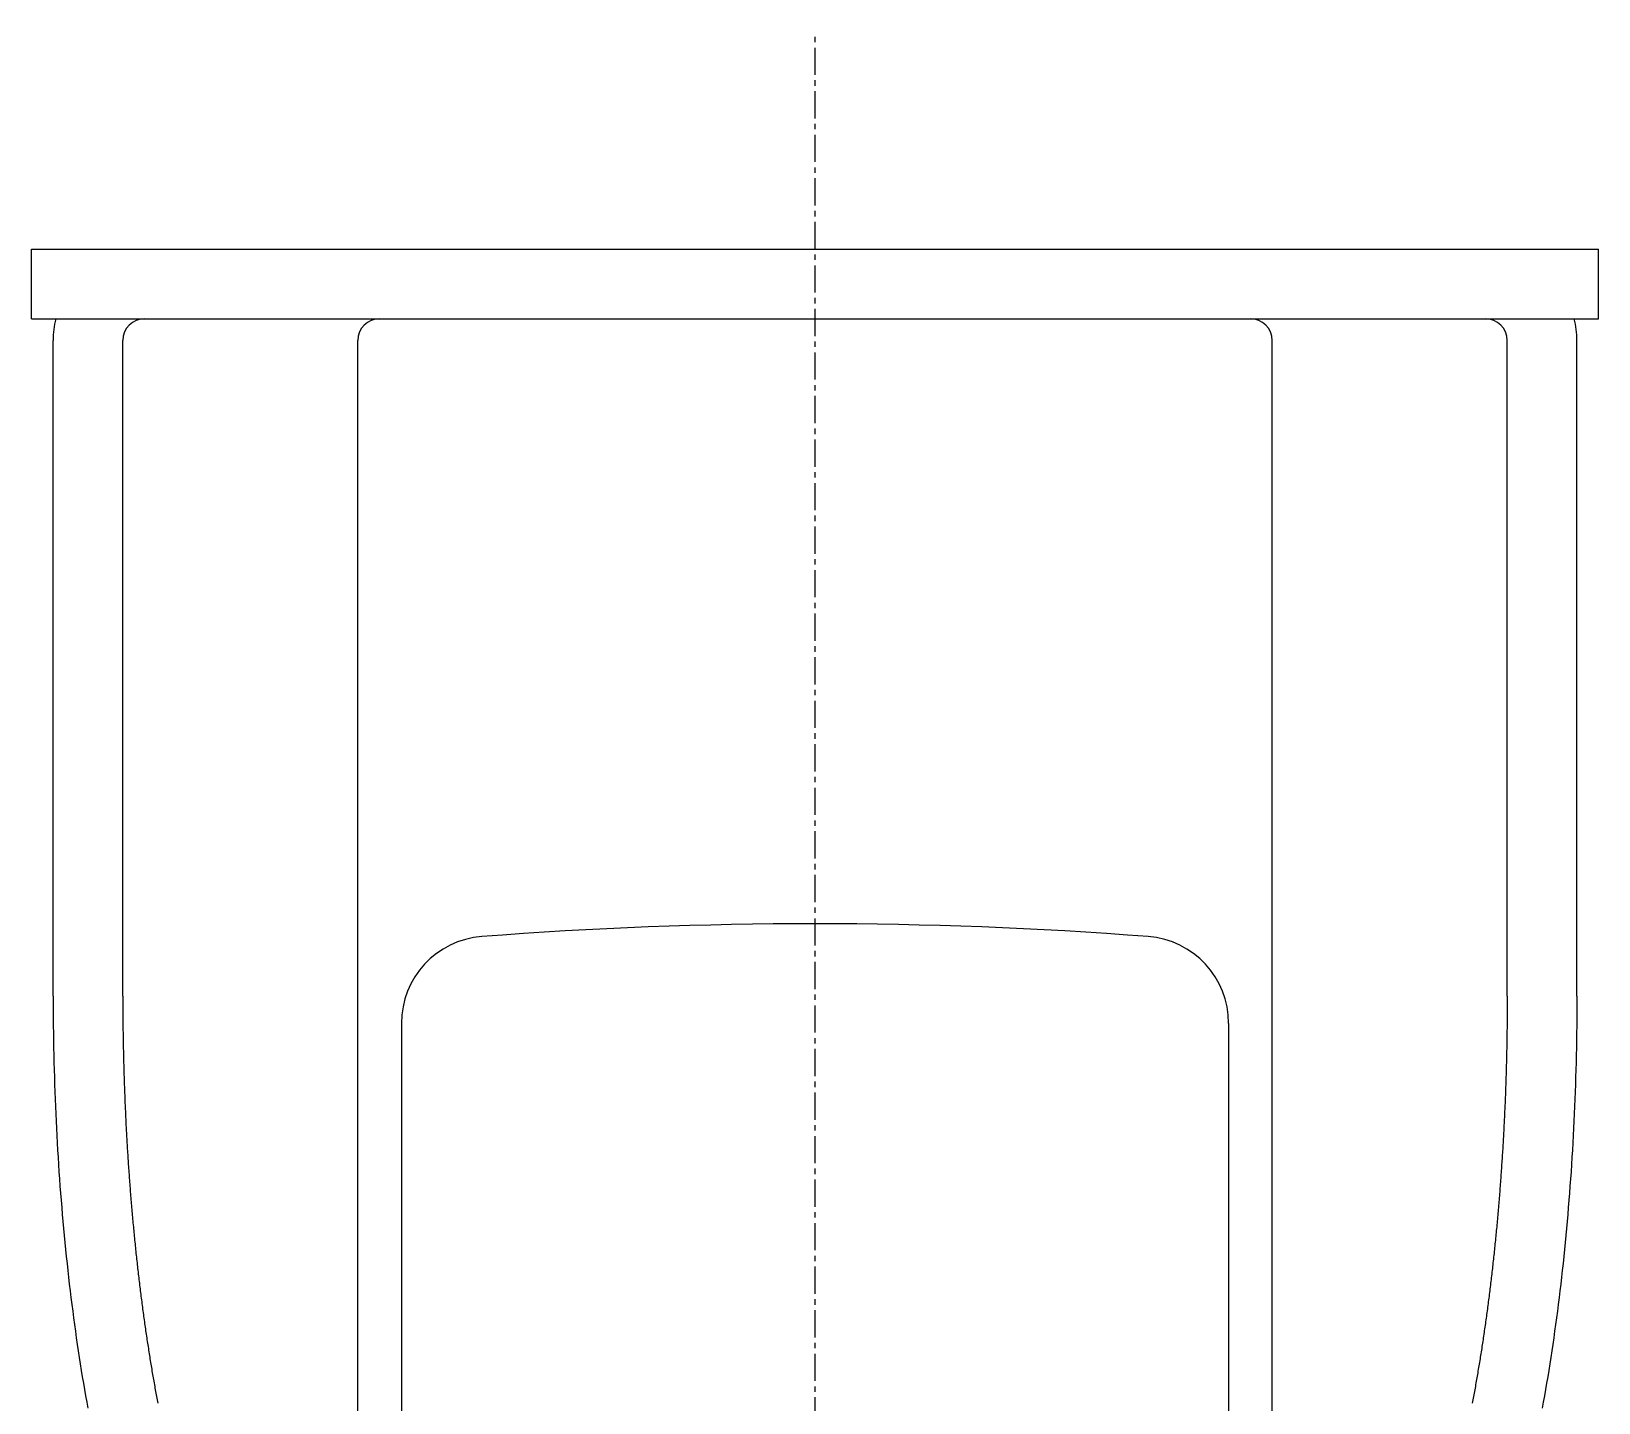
# Model space of a CAD drawing. Extents: x -71 to 282, y 76 to 354.
# Drawn here: x 24.2 to 96.2, y 290.9 to 353.9 of the extents above; entities that cross this region are included whole.
import ezdxf

# ---------------------------------------------------------------- set-up
doc = ezdxf.new("R2010")
doc.units = 0
doc.linetypes.add('CENTER', pattern=[2, 1.25, -0.25, 0.25, -0.25])
doc.layers.get('0').update_dxf_attribs({"linetype": 'CONTINUOUS'})
doc.layers.add('CENTER', color=1, linetype='CENTER')

msp = doc.modelspace()

# ---------------------------------------------------------------- linework, layer by layer
at = {"color": 7, "linetype": 'CONTINUOUS'}
for p, q in [((24.193, 343.881), (96.193, 343.881)), ((24.193, 340.681), (24.193, 343.881)), ((96.193, 340.681), (96.193, 343.881)), ((24.193, 340.681), (96.193, 340.681)), ((25.193, 309.557), (25.193, 339.681)), ((28.393, 309.557), (28.393, 339.681)), ((39.193, 260.381), (39.193, 339.681)), ((81.193, 260.381), (81.193, 339.681)), ((91.993, 309.557), (91.993, 339.681)), ((95.193, 309.557), (95.193, 339.681)), ((41.193, 308.306), (41.193, 275.381)), ((79.193, 308.306), (79.193, 275.381))]:
    msp.add_line(p, q, dxfattribs=at)
for points in [[(25.193, 309.557, 0), (25.193, 309.218, 0), (25.195, 308.878, 0), (25.197, 308.539, 0), (25.2, 308.2, 0), (25.204, 307.862, 0), (25.21, 307.523, 0), (25.216, 307.185, 0), (25.223, 306.846, 0), (25.231, 306.508, 0), (25.24, 306.171, 0), (25.25, 305.833, 0), (25.261, 305.496, 0), (25.272, 305.16, 0), (25.285, 304.824, 0), (25.299, 304.488, 0), (25.313, 304.153, 0), (25.328, 303.818, 0), (25.345, 303.484, 0), (25.362, 303.15, 0), (25.381, 302.817, 0), (25.4, 302.484, 0), (25.42, 302.153, 0), (25.441, 301.822, 0), (25.463, 301.491, 0), (25.486, 301.162, 0), (25.509, 300.833, 0), (25.534, 300.505, 0), (25.56, 300.178, 0), (25.586, 299.852, 0), (25.614, 299.526, 0), (25.642, 299.202, 0), (25.671, 298.879, 0), (25.701, 298.556, 0), (25.732, 298.235, 0), (25.764, 297.915, 0), (25.797, 297.595, 0), (25.831, 297.277, 0), (25.865, 296.96, 0), (25.901, 296.645, 0), (25.937, 296.33, 0), (25.974, 296.017, 0), (26.012, 295.705, 0), (26.051, 295.394, 0), (26.091, 295.085, 0), (26.131, 294.777, 0), (26.173, 294.47, 0), (26.215, 294.165, 0), (26.258, 293.861, 0), (26.302, 293.559, 0), (26.347, 293.258, 0), (26.393, 292.959, 0), (26.439, 292.662, 0), (26.487, 292.366, 0), (26.535, 292.071, 0), (26.584, 291.778, 0), (26.634, 291.487, 0), (26.684, 291.198, 0), (26.735, 290.91, 0), (26.788, 290.624, 0)], [(95.193, 309.557, 0), (95.192, 309.218, 0), (95.191, 308.878, 0), (95.189, 308.539, 0), (95.185, 308.2, 0), (95.181, 307.862, 0), (95.176, 307.523, 0), (95.17, 307.185, 0), (95.163, 306.846, 0), (95.155, 306.508, 0), (95.146, 306.171, 0), (95.136, 305.833, 0), (95.125, 305.496, 0), (95.113, 305.16, 0), (95.101, 304.824, 0), (95.087, 304.488, 0), (95.073, 304.153, 0), (95.057, 303.818, 0), (95.041, 303.484, 0), (95.023, 303.15, 0), (95.005, 302.817, 0), (94.986, 302.484, 0), (94.966, 302.153, 0), (94.945, 301.822, 0), (94.923, 301.491, 0), (94.9, 301.162, 0), (94.876, 300.833, 0), (94.851, 300.505, 0), (94.826, 300.178, 0), (94.799, 299.852, 0), (94.772, 299.526, 0), (94.744, 299.202, 0), (94.714, 298.879, 0), (94.684, 298.556, 0), (94.653, 298.235, 0), (94.621, 297.915, 0), (94.589, 297.595, 0), (94.555, 297.277, 0), (94.52, 296.96, 0), (94.485, 296.645, 0), (94.449, 296.33, 0), (94.412, 296.017, 0), (94.374, 295.705, 0), (94.335, 295.394, 0), (94.295, 295.085, 0), (94.254, 294.777, 0), (94.213, 294.47, 0), (94.17, 294.165, 0), (94.127, 293.861, 0), (94.083, 293.559, 0), (94.038, 293.258, 0), (93.993, 292.959, 0), (93.946, 292.662, 0), (93.899, 292.366, 0), (93.851, 292.071, 0), (93.802, 291.778, 0), (93.752, 291.487, 0), (93.701, 291.198, 0), (93.65, 290.91, 0), (93.598, 290.624, 0)]]:
    msp.add_polyline3d(points, dxfattribs=at)
at = {"color": 7}
for points in [[(28.393, 309.557, 0), (28.393, 309.464, 0), (28.393, 309.371, 0), (28.393, 309.278, 0), (28.393, 309.185, 0), (28.394, 309.092, 0), (28.394, 308.999, 0), (28.395, 308.906, 0), (28.395, 308.813, 0), (28.396, 308.72, 0), (28.396, 308.627, 0), (28.397, 308.534, 0), (28.398, 308.441, 0), (28.399, 308.348, 0), (28.4, 308.255, 0), (28.401, 308.162, 0), (28.402, 308.069, 0), (28.403, 307.976, 0), (28.405, 307.883, 0), (28.406, 307.79, 0), (28.407, 307.697, 0), (28.409, 307.605, 0), (28.41, 307.512, 0), (28.412, 307.419, 0), (28.414, 307.326, 0), (28.416, 307.233, 0), (28.417, 307.141, 0), (28.419, 307.048, 0), (28.421, 306.955, 0), (28.423, 306.862, 0), (28.425, 306.77, 0), (28.428, 306.677, 0), (28.43, 306.584, 0), (28.432, 306.492, 0), (28.435, 306.399, 0), (28.437, 306.307, 0), (28.44, 306.214, 0), (28.442, 306.122, 0), (28.445, 306.029, 0), (28.448, 305.937, 0), (28.451, 305.844, 0), (28.454, 305.752, 0), (28.457, 305.66, 0), (28.46, 305.567, 0), (28.463, 305.475, 0), (28.466, 305.383, 0), (28.47, 305.29, 0), (28.473, 305.198, 0), (28.476, 305.106, 0), (28.48, 305.014, 0), (28.483, 304.922, 0), (28.487, 304.83, 0), (28.491, 304.738, 0), (28.495, 304.646, 0), (28.499, 304.554, 0), (28.503, 304.462, 0), (28.507, 304.37, 0), (28.511, 304.278, 0), (28.515, 304.186, 0), (28.519, 304.095, 0), (28.523, 304.003, 0), (28.528, 303.911, 0), (28.532, 303.82, 0), (28.537, 303.728, 0), (28.541, 303.637, 0), (28.546, 303.545, 0), (28.551, 303.454, 0), (28.555, 303.363, 0), (28.56, 303.271, 0), (28.565, 303.18, 0), (28.57, 303.089, 0), (28.576, 302.998, 0), (28.581, 302.907, 0), (28.586, 302.815, 0), (28.591, 302.724, 0), (28.597, 302.634, 0), (28.602, 302.543, 0), (28.608, 302.452, 0), (28.613, 302.361, 0), (28.619, 302.27, 0), (28.625, 302.18, 0), (28.63, 302.089, 0), (28.636, 301.999, 0), (28.642, 301.908, 0), (28.648, 301.818, 0), (28.654, 301.727, 0), (28.66, 301.637, 0), (28.667, 301.547, 0), (28.673, 301.457, 0), (28.679, 301.367, 0), (28.686, 301.277, 0), (28.692, 301.187, 0), (28.699, 301.097, 0), (28.706, 301.007, 0), (28.712, 300.917, 0), (28.719, 300.828, 0), (28.726, 300.738, 0), (28.733, 300.648, 0), (28.74, 300.559, 0), (28.747, 300.469, 0), (28.754, 300.38, 0), (28.761, 300.291, 0), (28.768, 300.202, 0), (28.776, 300.113, 0), (28.783, 300.024, 0), (28.791, 299.935, 0), (28.798, 299.846, 0), (28.806, 299.757, 0), (28.814, 299.668, 0), (28.821, 299.58, 0), (28.829, 299.491, 0), (28.837, 299.403, 0), (28.845, 299.314, 0), (28.853, 299.226, 0), (28.861, 299.138, 0), (28.869, 299.05, 0), (28.878, 298.962, 0), (28.886, 298.874, 0), (28.894, 298.786, 0), (28.903, 298.698, 0), (28.911, 298.61, 0), (28.92, 298.523, 0), (28.928, 298.435, 0), (28.937, 298.348, 0), (28.946, 298.26, 0), (28.955, 298.173, 0), (28.964, 298.086, 0), (28.973, 297.999, 0), (28.982, 297.912, 0), (28.991, 297.825, 0), (29, 297.738, 0), (29.009, 297.651, 0), (29.018, 297.565, 0), (29.028, 297.478, 0), (29.037, 297.392, 0), (29.047, 297.306, 0), (29.056, 297.219, 0), (29.066, 297.133, 0), (29.076, 297.047, 0), (29.085, 296.961, 0), (29.095, 296.876, 0), (29.105, 296.79, 0), (29.115, 296.704, 0), (29.125, 296.619, 0), (29.135, 296.533, 0), (29.145, 296.448, 0), (29.156, 296.363, 0), (29.166, 296.278, 0), (29.176, 296.193, 0), (29.187, 296.108, 0), (29.197, 296.023, 0), (29.208, 295.939, 0), (29.218, 295.854, 0), (29.229, 295.77, 0), (29.24, 295.685, 0), (29.251, 295.601, 0), (29.262, 295.517, 0), (29.273, 295.433, 0), (29.284, 295.349, 0), (29.295, 295.266, 0), (29.306, 295.182, 0), (29.317, 295.098, 0), (29.328, 295.015, 0), (29.34, 294.932, 0), (29.351, 294.849, 0), (29.362, 294.766, 0), (29.374, 294.683, 0), (29.386, 294.6, 0), (29.397, 294.517, 0), (29.409, 294.435, 0), (29.421, 294.352, 0), (29.433, 294.27, 0), (29.444, 294.188, 0), (29.456, 294.106, 0), (29.468, 294.024, 0), (29.48, 293.942, 0), (29.493, 293.861, 0), (29.505, 293.779, 0), (29.517, 293.698, 0), (29.529, 293.616, 0), (29.542, 293.535, 0), (29.554, 293.454, 0), (29.567, 293.373, 0), (29.579, 293.293, 0), (29.592, 293.212, 0), (29.605, 293.131, 0), (29.618, 293.051, 0), (29.63, 292.971, 0), (29.643, 292.891, 0), (29.656, 292.811, 0), (29.669, 292.731, 0), (29.682, 292.652, 0), (29.695, 292.572, 0), (29.709, 292.493, 0), (29.722, 292.413, 0), (29.735, 292.334, 0), (29.749, 292.255, 0), (29.762, 292.177, 0), (29.776, 292.098, 0), (29.789, 292.019, 0), (29.803, 291.941, 0), (29.816, 291.863, 0), (29.83, 291.785, 0), (29.844, 291.707, 0), (29.858, 291.629, 0), (29.872, 291.551, 0), (29.886, 291.474, 0), (29.9, 291.396, 0), (29.914, 291.319, 0), (29.928, 291.242, 0), (29.942, 291.165, 0), (29.956, 291.088, 0), (29.971, 291.012, 0), (29.985, 290.935, 0), (29.999, 290.859, 0)], [(91.993, 309.557, 0), (91.993, 309.464, 0), (91.993, 309.371, 0), (91.992, 309.278, 0), (91.992, 309.185, 0), (91.992, 309.092, 0), (91.992, 308.999, 0), (91.991, 308.906, 0), (91.99, 308.813, 0), (91.99, 308.72, 0), (91.989, 308.627, 0), (91.988, 308.534, 0), (91.987, 308.441, 0), (91.987, 308.348, 0), (91.986, 308.255, 0), (91.985, 308.162, 0), (91.983, 308.069, 0), (91.982, 307.976, 0), (91.981, 307.883, 0), (91.98, 307.79, 0), (91.978, 307.697, 0), (91.977, 307.605, 0), (91.975, 307.512, 0), (91.974, 307.419, 0), (91.972, 307.326, 0), (91.97, 307.233, 0), (91.968, 307.141, 0), (91.966, 307.048, 0), (91.964, 306.955, 0), (91.962, 306.862, 0), (91.96, 306.77, 0), (91.958, 306.677, 0), (91.956, 306.584, 0), (91.953, 306.492, 0), (91.951, 306.399, 0), (91.948, 306.307, 0), (91.946, 306.214, 0), (91.943, 306.122, 0), (91.94, 306.029, 0), (91.937, 305.937, 0), (91.935, 305.844, 0), (91.932, 305.752, 0), (91.929, 305.66, 0), (91.926, 305.567, 0), (91.922, 305.475, 0), (91.919, 305.383, 0), (91.916, 305.29, 0), (91.912, 305.198, 0), (91.909, 305.106, 0), (91.906, 305.014, 0), (91.902, 304.922, 0), (91.898, 304.83, 0), (91.895, 304.738, 0), (91.891, 304.646, 0), (91.887, 304.554, 0), (91.883, 304.462, 0), (91.879, 304.37, 0), (91.875, 304.278, 0), (91.871, 304.186, 0), (91.867, 304.095, 0), (91.862, 304.003, 0), (91.858, 303.911, 0), (91.853, 303.82, 0), (91.849, 303.728, 0), (91.844, 303.637, 0), (91.84, 303.545, 0), (91.835, 303.454, 0), (91.83, 303.363, 0), (91.825, 303.271, 0), (91.82, 303.18, 0), (91.815, 303.089, 0), (91.81, 302.998, 0), (91.805, 302.907, 0), (91.8, 302.815, 0), (91.794, 302.724, 0), (91.789, 302.634, 0), (91.784, 302.543, 0), (91.778, 302.452, 0), (91.772, 302.361, 0), (91.767, 302.27, 0), (91.761, 302.18, 0), (91.755, 302.089, 0), (91.749, 301.999, 0), (91.743, 301.908, 0), (91.737, 301.818, 0), (91.731, 301.727, 0), (91.725, 301.637, 0), (91.719, 301.547, 0), (91.713, 301.457, 0), (91.706, 301.367, 0), (91.7, 301.277, 0), (91.693, 301.187, 0), (91.687, 301.097, 0), (91.68, 301.007, 0), (91.673, 300.917, 0), (91.666, 300.828, 0), (91.66, 300.738, 0), (91.653, 300.648, 0), (91.646, 300.559, 0), (91.639, 300.469, 0), (91.631, 300.38, 0), (91.624, 300.291, 0), (91.617, 300.202, 0), (91.61, 300.113, 0), (91.602, 300.024, 0), (91.595, 299.935, 0), (91.587, 299.846, 0), (91.58, 299.757, 0), (91.572, 299.668, 0), (91.564, 299.58, 0), (91.556, 299.491, 0), (91.548, 299.403, 0), (91.54, 299.314, 0), (91.532, 299.226, 0), (91.524, 299.138, 0), (91.516, 299.05, 0), (91.508, 298.962, 0), (91.5, 298.874, 0), (91.491, 298.786, 0), (91.483, 298.698, 0), (91.474, 298.61, 0), (91.466, 298.523, 0), (91.457, 298.435, 0), (91.448, 298.348, 0), (91.44, 298.26, 0), (91.431, 298.173, 0), (91.422, 298.086, 0), (91.413, 297.999, 0), (91.404, 297.912, 0), (91.395, 297.825, 0), (91.386, 297.738, 0), (91.376, 297.651, 0), (91.367, 297.565, 0), (91.358, 297.478, 0), (91.348, 297.392, 0), (91.339, 297.306, 0), (91.329, 297.219, 0), (91.32, 297.133, 0), (91.31, 297.047, 0), (91.3, 296.961, 0), (91.29, 296.876, 0), (91.28, 296.79, 0), (91.27, 296.704, 0), (91.26, 296.619, 0), (91.25, 296.533, 0), (91.24, 296.448, 0), (91.23, 296.363, 0), (91.219, 296.278, 0), (91.209, 296.193, 0), (91.199, 296.108, 0), (91.188, 296.023, 0), (91.178, 295.939, 0), (91.167, 295.854, 0), (91.156, 295.77, 0), (91.146, 295.685, 0), (91.135, 295.601, 0), (91.124, 295.517, 0), (91.113, 295.433, 0), (91.102, 295.349, 0), (91.091, 295.266, 0), (91.08, 295.182, 0), (91.069, 295.098, 0), (91.057, 295.015, 0), (91.046, 294.932, 0), (91.035, 294.849, 0), (91.023, 294.766, 0), (91.012, 294.683, 0), (91, 294.6, 0), (90.988, 294.517, 0), (90.977, 294.435, 0), (90.965, 294.352, 0), (90.953, 294.27, 0), (90.941, 294.188, 0), (90.929, 294.106, 0), (90.917, 294.024, 0), (90.905, 293.942, 0), (90.893, 293.861, 0), (90.881, 293.779, 0), (90.868, 293.698, 0), (90.856, 293.616, 0), (90.844, 293.535, 0), (90.831, 293.454, 0), (90.819, 293.373, 0), (90.806, 293.293, 0), (90.793, 293.212, 0), (90.781, 293.131, 0), (90.768, 293.051, 0), (90.755, 292.971, 0), (90.742, 292.891, 0), (90.729, 292.811, 0), (90.716, 292.731, 0), (90.703, 292.652, 0), (90.69, 292.572, 0), (90.677, 292.493, 0), (90.664, 292.413, 0), (90.65, 292.334, 0), (90.637, 292.255, 0), (90.623, 292.177, 0), (90.61, 292.098, 0), (90.596, 292.019, 0), (90.583, 291.941, 0), (90.569, 291.863, 0), (90.555, 291.785, 0), (90.542, 291.707, 0), (90.528, 291.629, 0), (90.514, 291.551, 0), (90.5, 291.474, 0), (90.486, 291.396, 0), (90.472, 291.319, 0), (90.458, 291.242, 0), (90.443, 291.165, 0), (90.429, 291.088, 0), (90.415, 291.012, 0), (90.401, 290.935, 0), (90.386, 290.859, 0)]]:
    msp.add_polyline3d(points, dxfattribs=at)
at = {"color": 7, "linetype": 'CONTINUOUS'}
for centre, radius, start, end in [((29.393, 339.681), 4.2, 166.22585, 180), ((29.393, 339.681), 1, 90, 180), ((40.193, 339.681), 1, 90, 180), ((80.193, 339.681), 1, 0, 90), ((90.993, 339.681), 1, 0, 90), ((90.993, 339.681), 4.2, 0, 13.77415), ((60.193, 112.881), 200, 85.61083, 94.38917), ((45.193, 308.306), 4, 94.38917, 180), ((75.193, 308.306), 4, 0, 85.61083)]:
    msp.add_arc(centre, radius, start, end, dxfattribs=at)
at = {"layer": 'CENTER', "color": 1, "linetype": 'CENTER'}
msp.add_line((60.193, 227.881), (60.193, 353.881), dxfattribs=at)

doc.saveas('drawing.dxf')
